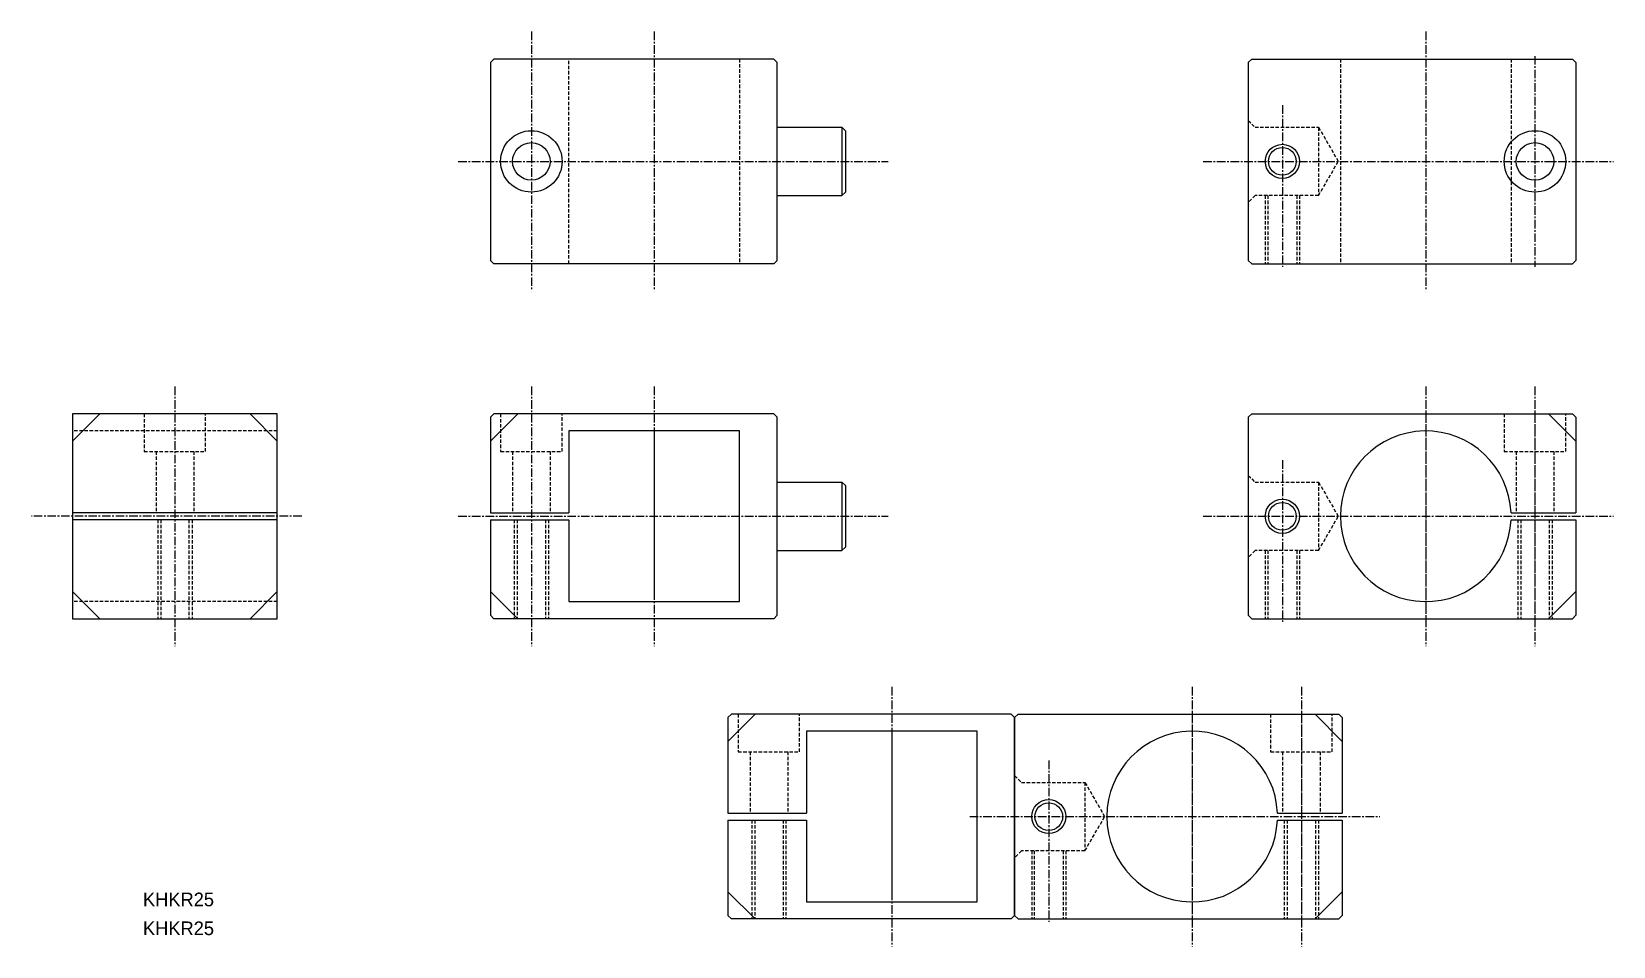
# Model space of a CAD drawing. Extents: x 9 to 241, y 70 to 204.
import ezdxf

# ---------------------------------------------------------------- set-up
doc = ezdxf.new("R2010")
doc.units = 0
doc.linetypes.add('CENTER', pattern=[2, 1.25, -0.25, 0.25, -0.25])
doc.linetypes.add('DASHED', pattern=[0.75, 0.5, -0.25])
doc.layers.get('0').update_dxf_attribs({"linetype": 'CONTINUOUS'})
doc.layers.add('CENTER', color=1, linetype='CENTER')

msp = doc.modelspace()

# ---------------------------------------------------------------- linework, layer by layer
at = {"color": 7, "linetype": 'CONTINUOUS'}
for p, q in [((76.57, 199.3), (77.07, 199.8)), ((76.57, 199.3), (76.57, 170.3)), ((118.07, 199.8), (77.07, 199.8)), ((118.57, 199.3), (118.07, 199.8)), ((118.57, 170.3), (118.57, 199.3)), ((188.09, 199.8), (187.59, 199.3)), ((187.59, 199.3), (187.59, 170.3)), ((188.09, 199.8), (235.09, 199.8)), ((235.59, 199.3), (235.09, 199.8)), ((235.59, 199.3), (235.59, 170.3)), ((118.57, 189.8), (128.07, 189.8)), ((128.07, 189.8), (128.07, 179.8)), ((128.07, 189.8), (128.57, 189.3)), ((128.57, 189.3), (128.57, 180.3)), ((118.57, 179.8), (128.07, 179.8)), ((128.07, 179.8), (128.57, 180.3)), ((76.57, 170.3), (77.07, 169.8)), ((118.07, 169.8), (77.07, 169.8)), ((118.57, 170.3), (118.07, 169.8)), ((188.09, 169.8), (187.59, 170.3)), ((188.09, 169.8), (235.09, 169.8)), ((235.59, 170.3), (235.09, 169.8)), ((45.36, 147.8), (15.36, 147.8)), ((19.36, 147.8), (15.36, 143.8)), ((15.36, 147.8), (15.36, 117.8)), ((41.36, 147.8), (45.36, 143.8)), ((45.36, 117.8), (45.36, 147.8)), ((76.57, 147.3), (77.07, 147.8)), ((80.57, 147.8), (76.57, 143.8)), ((76.57, 147.3), (76.57, 133.3)), ((118.07, 147.8), (77.07, 147.8)), ((118.57, 147.3), (118.07, 147.8)), ((118.57, 118.3), (118.57, 147.3)), ((188.09, 147.8), (187.59, 147.3)), ((187.59, 147.3), (187.59, 118.3)), ((188.09, 147.8), (235.09, 147.8)), ((235.59, 143.8), (231.59, 147.8)), ((235.59, 147.3), (235.09, 147.8)), ((235.59, 147.3), (235.59, 133.3)), ((118.57, 137.8), (128.07, 137.8)), ((128.07, 137.8), (128.07, 127.8)), ((128.07, 137.8), (128.57, 137.3)), ((128.57, 137.3), (128.57, 128.3)), ((45.36, 133.3), (15.36, 133.3)), ((45.36, 132.3), (15.36, 132.3)), ((76.57, 133.3), (88.07, 133.3)), ((76.57, 132.3), (88.07, 132.3)), ((76.57, 132.3), (76.57, 118.3)), ((226.08, 133.3), (235.59, 133.3)), ((226.08, 132.3), (235.59, 132.3)), ((235.59, 132.3), (235.59, 118.3)), ((118.57, 127.8), (128.07, 127.8)), ((128.07, 127.8), (128.57, 128.3)), ((19.36, 117.8), (15.36, 121.8)), ((41.36, 117.8), (45.36, 121.8)), ((80.57, 117.8), (76.57, 121.8)), ((231.59, 117.8), (235.59, 121.8)), ((76.57, 118.3), (77.07, 117.8)), ((118.57, 118.3), (118.07, 117.8)), ((188.09, 117.8), (187.59, 118.3)), ((235.59, 118.3), (235.09, 117.8)), ((15.36, 117.8), (45.36, 117.8)), ((118.07, 117.8), (77.07, 117.8)), ((188.09, 117.8), (235.09, 117.8)), ((115.37, 103.8), (111.37, 99.8)), ((111.37, 103.3), (111.87, 103.8)), ((111.37, 103.3), (111.37, 89.3)), ((152.87, 103.8), (111.87, 103.8)), ((153.37, 103.3), (152.87, 103.8)), ((153.87, 103.8), (153.37, 103.3)), ((153.37, 103.3), (153.37, 74.3)), ((153.37, 74.3), (153.37, 103.3)), ((153.87, 103.8), (200.87, 103.8)), ((201.37, 99.8), (197.37, 103.8)), ((201.37, 103.3), (200.87, 103.8)), ((201.37, 103.3), (201.37, 89.3)), ((111.37, 89.3), (122.87, 89.3)), ((111.37, 88.3), (111.37, 74.3)), ((111.37, 88.3), (122.87, 88.3)), ((191.86, 89.3), (201.37, 89.3)), ((191.86, 88.3), (201.37, 88.3)), ((201.37, 88.3), (201.37, 74.3)), ((115.37, 73.8), (111.37, 77.8)), ((197.37, 73.8), (201.37, 77.8)), ((111.37, 74.3), (111.87, 73.8)), ((153.37, 74.3), (152.87, 73.8)), ((153.87, 73.8), (153.37, 74.3)), ((201.37, 74.3), (200.87, 73.8)), ((152.87, 73.8), (111.87, 73.8)), ((153.87, 73.8), (200.87, 73.8))]:
    msp.add_line(p, q, dxfattribs=at)
at = {"color": 3, "linetype": 'DASHED'}
for p, q in [((88.07, 169.8), (88.07, 199.8)), ((113.07, 199.8), (113.07, 169.8)), ((201.09, 199.8), (201.09, 169.8)), ((226.09, 199.8), (226.09, 169.8)), ((187.59, 190.8), (188.59, 189.8)), ((188.59, 189.8), (197.89, 189.8)), ((197.89, 189.8), (197.89, 179.8)), ((197.89, 189.8), (200.77, 184.8)), ((197.89, 179.8), (200.77, 184.8)), ((188.59, 179.8), (187.59, 178.8)), ((197.89, 179.8), (188.59, 179.8)), ((190.09, 179.8), (190.09, 169.8)), ((190.47, 179.8), (190.47, 169.8)), ((194.71, 179.8), (194.71, 169.8)), ((195.09, 179.8), (195.09, 169.8)), ((25.86, 147.8), (25.86, 142.3)), ((34.86, 142.3), (34.86, 147.8)), ((78.07, 147.8), (78.07, 142.3)), ((87.07, 142.3), (87.07, 147.8)), ((225.09, 147.8), (225.09, 142.3)), ((234.09, 142.3), (234.09, 147.8)), ((45.36, 145.3), (15.36, 145.3)), ((25.86, 142.3), (34.86, 142.3)), ((27.61, 142.3), (27.61, 133.3)), ((33.11, 142.3), (33.11, 133.3)), ((78.07, 142.3), (87.07, 142.3)), ((79.82, 142.3), (79.82, 133.3)), ((85.32, 142.3), (85.32, 133.3)), ((225.09, 142.3), (234.09, 142.3)), ((226.84, 142.3), (226.84, 133.3)), ((232.34, 142.3), (232.34, 133.3)), ((187.59, 138.8), (188.59, 137.8)), ((188.59, 137.8), (197.89, 137.8)), ((197.89, 137.8), (197.89, 127.8)), ((197.89, 137.8), (200.77, 132.8)), ((27.86, 132.3), (27.86, 117.8)), ((28.29, 132.3), (28.29, 117.8)), ((32.42, 132.3), (32.42, 117.8)), ((32.86, 132.3), (32.86, 117.8)), ((80.07, 132.3), (80.07, 117.8)), ((80.5, 132.3), (80.5, 117.8)), ((84.64, 132.3), (84.64, 117.8)), ((85.07, 132.3), (85.07, 117.8)), ((197.89, 127.8), (200.77, 132.8)), ((227.09, 132.3), (227.09, 117.8)), ((227.52, 132.3), (227.52, 117.8)), ((231.65, 132.3), (231.65, 117.8)), ((232.09, 132.3), (232.09, 117.8)), ((188.59, 127.8), (187.59, 126.8)), ((197.89, 127.8), (188.59, 127.8)), ((190.09, 127.8), (190.09, 117.8)), ((190.47, 127.8), (190.47, 117.8)), ((194.71, 127.8), (194.71, 117.8)), ((195.09, 127.8), (195.09, 117.8)), ((45.36, 120.3), (15.36, 120.3)), ((112.87, 103.8), (112.87, 98.3)), ((121.87, 98.3), (121.87, 103.8)), ((190.87, 103.8), (190.87, 98.3)), ((199.87, 98.3), (199.87, 103.8)), ((112.87, 98.3), (121.87, 98.3)), ((114.62, 98.3), (114.62, 89.3)), ((120.12, 98.3), (120.12, 89.3)), ((190.87, 98.3), (199.87, 98.3)), ((192.62, 98.3), (192.62, 89.3)), ((198.12, 98.3), (198.12, 89.3)), ((153.37, 94.8), (154.37, 93.8)), ((154.37, 93.8), (163.67, 93.8)), ((163.67, 93.8), (166.56, 88.8)), ((163.67, 93.8), (163.67, 83.8)), ((114.87, 88.3), (114.87, 73.8)), ((115.3, 88.3), (115.3, 73.8)), ((119.44, 88.3), (119.44, 73.8)), ((119.87, 88.3), (119.87, 73.8)), ((163.67, 83.8), (166.56, 88.8)), ((192.87, 88.3), (192.87, 73.8)), ((193.3, 88.3), (193.3, 73.8)), ((197.44, 88.3), (197.44, 73.8)), ((197.87, 88.3), (197.87, 73.8)), ((154.37, 83.8), (153.37, 82.8)), ((163.67, 83.8), (154.37, 83.8)), ((155.87, 83.8), (155.87, 73.8)), ((156.25, 83.8), (156.25, 73.8)), ((160.49, 83.8), (160.49, 73.8)), ((160.87, 83.8), (160.87, 73.8))]:
    msp.add_line(p, q, dxfattribs=at)
at = {"color": 7, "linetype": 'CONTINUOUS'}
for points in [[(88.07, 132.3), (88.07, 120.3), (113.07, 120.3), (113.07, 145.3), (88.07, 145.3), (88.07, 133.3)], [(122.87, 88.3), (122.87, 76.3), (147.87, 76.3), (147.87, 101.3), (122.87, 101.3), (122.87, 89.3)]]:
    msp.add_lwpolyline(points, dxfattribs=at)
for centre, radius in [((82.57, 184.8), 4.5), ((229.59, 184.8), 4.5), ((82.57, 184.8), 2.75), ((192.59, 184.8), 2.03), ((229.59, 184.8), 2.75), ((192.59, 132.8), 2.03), ((158.37, 88.8), 2.03)]:
    msp.add_circle(centre, radius, dxfattribs=at)
at = {"color": 3, "linetype": 'CONTINUOUS'}
for centre in [(192.59, 184.8), (192.59, 132.8), (158.37, 88.8)]:
    msp.add_circle(centre, 2.5, dxfattribs=at)
at = {"color": 7, "linetype": 'CONTINUOUS'}
for centre in [(213.59, 132.8), (179.37, 88.8)]:
    msp.add_arc(centre, 12.5, 2.2924, 357.7076, dxfattribs=at)
at = {"layer": 'CENTER', "color": 1, "linetype": 'CENTER'}
for p, q in [((82.57, 203.81), (82.57, 165.78)), ((100.57, 203.81), (100.57, 165.78)), ((213.59, 203.81), (213.59, 165.78)), ((229.59, 200.24), (229.59, 169.36)), ((192.59, 193.02), (192.59, 169.36)), ((71.86, 184.8), (134.83, 184.8)), ((181, 184.8), (241.07, 184.8)), ((30.36, 151.81), (30.36, 113.78)), ((82.57, 151.81), (82.57, 113.78)), ((100.57, 151.81), (100.57, 113.78)), ((213.59, 151.81), (213.59, 113.78)), ((229.59, 151.81), (229.59, 113.78)), ((213.59, 148.24), (213.59, 117.36)), ((229.59, 148.24), (229.59, 117.36)), ((100.57, 144.84), (100.57, 120.76)), ((192.59, 141.02), (192.59, 117.36)), ((48.93, 132.8), (9.37, 132.8)), ((71.86, 132.8), (134.83, 132.8)), ((181, 132.8), (241.07, 132.8)), ((135.37, 107.81), (135.37, 69.78)), ((179.37, 107.81), (179.37, 69.78)), ((195.37, 107.81), (195.37, 69.78)), ((179.37, 104.24), (179.37, 73.36)), ((195.37, 104.24), (195.37, 73.36)), ((135.37, 100.84), (135.37, 76.76)), ((158.37, 97.02), (158.37, 73.36)), ((146.78, 88.8), (206.86, 88.8))]:
    msp.add_line(p, q, dxfattribs=at)

# ---------------------------------------------------------------- texts
at = {"color": 7, "linetype": 'CONTINUOUS'}
for p in [(25.68, 75.66), (25.68, 71.43)]:
    msp.add_text('KHKR25', height=2, dxfattribs=at).set_placement(p)

doc.saveas('drawing.dxf')
